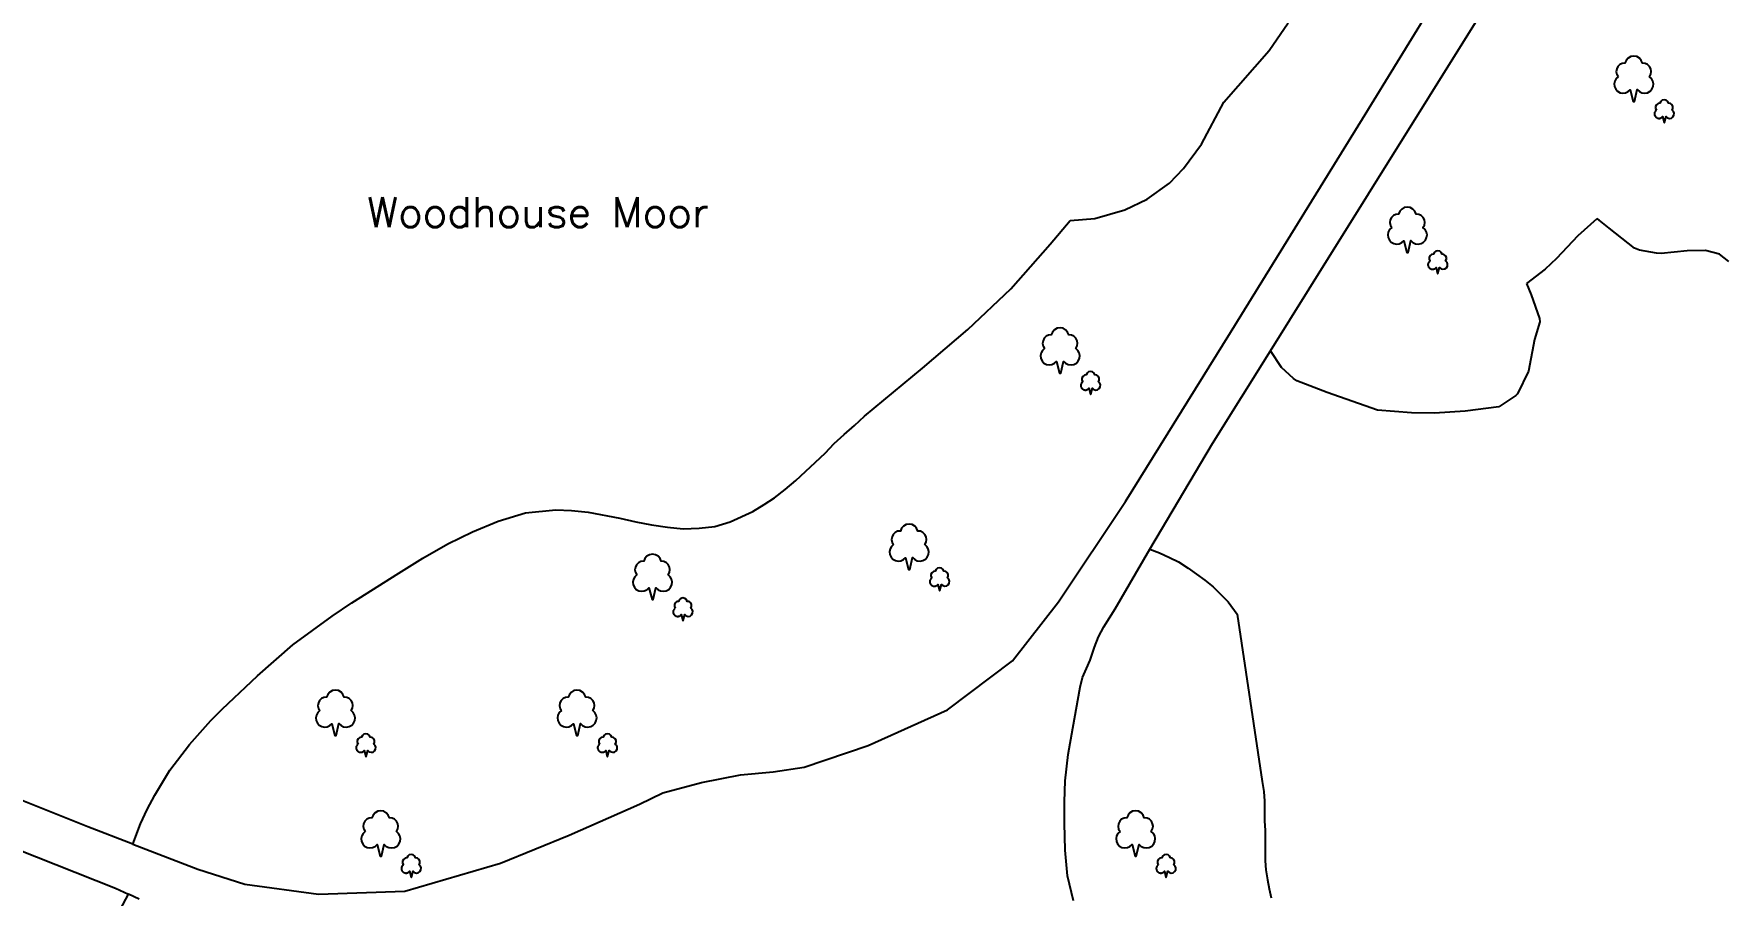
# Model space of a CAD drawing. Extents: x 427500 to 429848, y 434500 to 436505.
# Drawn here: x 429018.2 to 429130.2, y 435141.9 to 435198.9 of the extents above; entities that cross this region are included whole.
import ezdxf

# ---------------------------------------------------------------- set-up
doc = ezdxf.new("R2010")
doc.units = 0
doc.layers.add('LPTIP_Ex_Base', color=8, linetype='Continuous')
doc.styles.add('MtXpl_Romans', font='romans__.ttf')

msp = doc.modelspace()

# ---------------------------------------------------------------- linework, layer by layer
at = {"layer": 'LPTIP_Ex_Base', "color": 251, "true_color": 0x636466}
for p, q in [((429106.2, 435193.3), (429115.15, 435207.9)), ((429102.65, 435182.05), (429114.55, 435201.1)), ((429100, 435197.83), (429101.26, 435199.66)), ((429097.01, 435194.42), (429100, 435197.83)), ((429095.52, 435191.63), (429097.01, 435194.42)), ((429097.45, 435179.15), (429106.2, 435193.3)), ((429094.34, 435190.01), (429095.52, 435191.63)), ((429093.4, 435189.04), (429094.34, 435190.01)), ((429091.92, 435187.98), (429093.4, 435189.04)), ((429088.47, 435186.71), (429090.45, 435187.27)), ((429090.45, 435187.27), (429091.92, 435187.98)), ((429085.5, 435185), (429086.83, 435186.57)), ((429086.83, 435186.57), (429088.47, 435186.71)), ((429121.71, 435186.69), (429120.45, 435185.55)), ((429121.88, 435186.59), (429121.71, 435186.69)), ((429122.54, 435186.07), (429121.88, 435186.59)), ((429082.9, 435182.05), (429085.5, 435185)), ((429120.45, 435185.55), (429119.05, 435184.05)), ((429124.2, 435184.73), (429122.54, 435186.07)), ((429119.05, 435184.05), (429118.3, 435183.35)), ((429124.53, 435184.61), (429124.2, 435184.73)), ((429125.67, 435184.4), (429124.53, 435184.61)), ((429125.98, 435184.39), (429125.67, 435184.4)), ((429127.69, 435184.56), (429125.98, 435184.39)), ((429128.91, 435184.58), (429127.69, 435184.56)), ((429129.83, 435184.35), (429128.91, 435184.58)), ((429130.45, 435183.86), (429129.83, 435184.35)), ((429118.3, 435183.35), (429117.05, 435182.4)), ((429080.05, 435179.35), (429082.9, 435182.05)), ((429100.09, 435177.94), (429102.65, 435182.05)), ((429117.05, 435182.4), (429117.36, 435181.65)), ((429117.36, 435181.65), (429117.92, 435180.07)), ((429117.93, 435179.86), (429117.59, 435178.68)), ((429117.92, 435180.07), (429117.93, 435179.86)), ((429077.05, 435176.8), (429080.05, 435179.35)), ((429090.5, 435167.95), (429097.45, 435179.15)), ((429117.59, 435178.68), (429117.18, 435176.58)), ((429096.25, 435171.8), (429100.09, 435177.94)), ((429100.83, 435176.83), (429100.09, 435177.94)), ((429073.2, 435173.6), (429077.05, 435176.8)), ((429101.63, 435176.11), (429100.83, 435176.83)), ((429101.85, 435175.96), (429101.63, 435176.11)), ((429117.18, 435176.58), (429116.46, 435175.08)), ((429103.85, 435175.18), (429101.85, 435175.96)), ((429107.18, 435174.01), (429103.85, 435175.18)), ((429116.36, 435174.97), (429115.22, 435174.23)), ((429116.46, 435175.08), (429116.36, 435174.97)), ((429109.44, 435173.82), (429107.18, 435174.01)), ((429110.97, 435173.81), (429109.44, 435173.82)), ((429113, 435173.94), (429110.97, 435173.81)), ((429115.22, 435174.23), (429113, 435173.94)), ((429071.85, 435172.4), (429072.55, 435173)), ((429072.55, 435173), (429073.2, 435173.6)), ((429070.6, 435171.15), (429071.2, 435171.8)), ((429071.2, 435171.8), (429071.85, 435172.4)), ((429092.1, 435164.8), (429096.25, 435171.8)), ((429068.65, 435169.35), (429070.6, 435171.15)), ((429067.95, 435168.75), (429068.65, 435169.35)), ((429066.55, 435167.75), (429067.25, 435168.2)), ((429067.25, 435168.2), (429067.95, 435168.75)), ((429048.95, 435166.65), (429050.75, 435167.2)), ((429050.75, 435167.2), (429052.75, 435167.4)), ((429052.75, 435167.4), (429053.8, 435167.35)), ((429053.8, 435167.35), (429054.9, 435167.25)), ((429054.9, 435167.25), (429057, 435166.85)), ((429064.3, 435166.6), (429065.8, 435167.3)), ((429065.8, 435167.3), (429066.55, 435167.75)), ((429086.05, 435161.3), (429090.5, 435167.95)), ((429045.6, 435165.15), (429047.25, 435165.95)), ((429047.25, 435165.95), (429048.95, 435166.65)), ((429057, 435166.85), (429058.05, 435166.6)), ((429058.05, 435166.6), (429059.1, 435166.4)), ((429059.1, 435166.4), (429060.15, 435166.25)), ((429060.15, 435166.25), (429061.2, 435166.15)), ((429061.2, 435166.15), (429062.25, 435166.2)), ((429062.25, 435166.2), (429063.3, 435166.3)), ((429063.3, 435166.3), (429064.3, 435166.6)), ((429043.95, 435164.2), (429045.6, 435165.15)), ((429089.8, 435160.85), (429092.1, 435164.8)), ((429092.1, 435164.8), (429092.75, 435164.55)), ((429042.35, 435163.2), (429043.95, 435164.2)), ((429092.75, 435164.55), (429093.4, 435164.25)), ((429093.4, 435164.25), (429094, 435163.95)), ((429094, 435163.95), (429094.65, 435163.55)), ((429039.25, 435161.25), (429042.35, 435163.2)), ((429094.65, 435163.55), (429095.75, 435162.75)), ((429095.75, 435162.75), (429096.3, 435162.3)), ((429096.3, 435162.3), (429097.3, 435161.3)), ((429035.35, 435158.45), (429037.95, 435160.35)), ((429037.95, 435160.35), (429039.25, 435161.25)), ((429083, 435157.4), (429086.05, 435161.3)), ((429089.05, 435159.65), (429089.8, 435160.85)), ((429097.3, 435161.3), (429097.9, 435160.5)), ((429097.9, 435160.5), (429099.55, 435149.4)), ((429088.7, 435159), (429089.05, 435159.65)), ((429033, 435156.4), (429035.35, 435158.45)), ((429088.3, 435157.9), (429088.45, 435158.3)), ((429088.45, 435158.3), (429088.7, 435159)), ((429078.7, 435154.15), (429083, 435157.4)), ((429087.9, 435156.9), (429088.15, 435157.45)), ((429088.15, 435157.45), (429088.3, 435157.9)), ((429032.2, 435155.65), (429033, 435156.4)), ((429087.5, 435155.65), (429087.65, 435156.3)), ((429087.65, 435156.3), (429087.9, 435156.9)), ((429030.65, 435154.2), (429031.45, 435154.95)), ((429031.45, 435154.95), (429032.2, 435155.65)), ((429087, 435152.95), (429087.5, 435155.65)), ((429029.9, 435153.45), (429030.65, 435154.2)), ((429073.45, 435151.8), (429078.7, 435154.15)), ((429028.5, 435151.85), (429029.9, 435153.45)), ((429086.7, 435151.2), (429087, 435152.95)), ((429027.2, 435150.15), (429028.5, 435151.85)), ((429069.2, 435150.35), (429073.45, 435151.8)), ((429067.15, 435150.05), (429069.2, 435150.35)), ((429086.5, 435149.45), (429086.7, 435151.2)), ((429021.75, 435146.4), (429013.65, 435149.65)), ((429026.2, 435148.5), (429027.2, 435150.15)), ((429059.85, 435148.65), (429062.4, 435149.35)), ((429062.4, 435149.35), (429065, 435149.85)), ((429065, 435149.85), (429067.15, 435150.05)), ((429086.45, 435148.05), (429086.5, 435149.45)), ((429099.55, 435149.4), (429099.65, 435148.75)), ((429025.7, 435147.55), (429026.2, 435148.5)), ((429058.3, 435147.9), (429059.85, 435148.65)), ((429086.45, 435146.65), (429086.45, 435148.05)), ((429099.65, 435148.75), (429099.7, 435148.1)), ((429099.7, 435148.1), (429099.7, 435146.8)), ((429025.25, 435146.6), (429025.7, 435147.55)), ((429053.65, 435145.85), (429058.3, 435147.9)), ((429014.7, 435145.85), (429023.6, 435142.35)), ((429024.75, 435145.25), (429021.75, 435146.4)), ((429024.75, 435145.25), (429025.25, 435146.6)), ((429049.1, 435144), (429053.65, 435145.85)), ((429086.5, 435144.85), (429086.45, 435146.65)), ((429099.7, 435146.8), (429099.75, 435146.15)), ((429099.75, 435146.15), (429099.75, 435144.15)), ((429024.75, 435145.25), (429029.05, 435143.6)), ((429086.65, 435143.15), (429086.5, 435144.85)), ((429029.05, 435143.6), (429032.15, 435142.6)), ((429042.75, 435142.15), (429049.1, 435144)), ((429099.75, 435144.15), (429099.8, 435143.55)), ((429099.8, 435143.55), (429099.9, 435142.9)), ((429032.15, 435142.6), (429037.05, 435141.95)), ((429087.05, 435141.5), (429086.65, 435143.15)), ((429099.9, 435142.9), (429100, 435142.3)), ((429023.6, 435142.35), (429024.45, 435141.95)), ((429023.9, 435140.9), (429024.45, 435141.95)), ((429025.15, 435141.6), (429024.45, 435141.95)), ((429037.05, 435141.95), (429042.75, 435142.15)), ((429100, 435142.3), (429100.15, 435141.7))]:
    msp.add_line(p, q, dxfattribs=at)
for points in [[(429123.13, 435196.1), (429122.99, 435195.97), (429122.9, 435195.81), (429122.87, 435195.62), (429122.89, 435195.44), (429122.97, 435195.27), (429123.09, 435195.13), (429123.26, 435195.04), (429123.44, 435195.01), (429123.62, 435195.03), (429123.79, 435195.11), (429123.93, 435195.23), (429123.93, 435195.23), (429124.13, 435194.46), (429124.21, 435194.46), (429124.39, 435195.24), (429124.39, 435195.24), (429124.53, 435195.11), (429124.7, 435195.03), (429124.89, 435195.01), (429125.07, 435195.04), (429125.24, 435195.13), (429125.36, 435195.27), (429125.44, 435195.44), (429125.47, 435195.63), (429125.43, 435195.81), (429125.34, 435195.97), (429125.2, 435196.1), (429125.29, 435196.26), (429125.32, 435196.44), (429125.29, 435196.61), (429125.21, 435196.78), (429125.08, 435196.9), (429124.92, 435196.98), (429124.74, 435197), (429124.74, 435197), (429124.66, 435197.18), (429124.53, 435197.33), (429124.36, 435197.43), (429124.16, 435197.46), (429123.96, 435197.43), (429123.79, 435197.33), (429123.66, 435197.18), (429123.58, 435197), (429123.4, 435196.98), (429123.24, 435196.9), (429123.11, 435196.77), (429123.03, 435196.61), (429123, 435196.43), (429123.04, 435196.25), (429123.13, 435196.1)], [(429125.66, 435193.89), (429125.65, 435193.88), (429125.63, 435193.86), (429125.62, 435193.85), (429125.61, 435193.84), (429125.6, 435193.82), (429125.59, 435193.81), (429125.58, 435193.79), (429125.57, 435193.78), (429125.56, 435193.76), (429125.55, 435193.74), (429125.54, 435193.72), (429125.54, 435193.71), (429125.54, 435193.69), (429125.53, 435193.67), (429125.53, 435193.65), (429125.53, 435193.63), (429125.53, 435193.61), (429125.54, 435193.59), (429125.54, 435193.58), (429125.54, 435193.56), (429125.55, 435193.54), (429125.56, 435193.52), (429125.57, 435193.51), (429125.57, 435193.49), (429125.58, 435193.47), (429125.59, 435193.46), (429125.61, 435193.44), (429125.62, 435193.43), (429125.63, 435193.42), (429125.65, 435193.41), (429125.66, 435193.4), (429125.68, 435193.39), (429125.69, 435193.38), (429125.71, 435193.37), (429125.73, 435193.36), (429125.75, 435193.35), (429125.76, 435193.35), (429125.78, 435193.35), (429125.8, 435193.34), (429125.82, 435193.34), (429125.84, 435193.34), (429125.86, 435193.34), (429125.88, 435193.34), (429125.89, 435193.35), (429125.91, 435193.35), (429125.93, 435193.36), (429125.95, 435193.36), (429125.96, 435193.37), (429125.98, 435193.38), (429126, 435193.39), (429126.01, 435193.4), (429126.03, 435193.41), (429126.04, 435193.43), (429126.05, 435193.44), (429126.07, 435193.46), (429126.07, 435193.46), (429126.17, 435193.07), (429126.19, 435193.07), (429126.3, 435193.46), (429126.3, 435193.46), (429126.4, 435193.38), (429126.52, 435193.34), (429126.65, 435193.36), (429126.75, 435193.44), (429126.82, 435193.55), (429126.83, 435193.68), (429126.79, 435193.8), (429126.7, 435193.89), (429126.75, 435194), (429126.75, 435194.13), (429126.7, 435194.24), (429126.59, 435194.32), (429126.47, 435194.34), (429126.41, 435194.46), (429126.31, 435194.54), (429126.18, 435194.57), (429126.05, 435194.54), (429125.95, 435194.46), (429125.89, 435194.34), (429125.77, 435194.32), (429125.66, 435194.24), (429125.61, 435194.13), (429125.61, 435194), (429125.66, 435193.89)], [(429108.13, 435186.1), (429107.99, 435185.97), (429107.9, 435185.81), (429107.87, 435185.62), (429107.89, 435185.44), (429107.97, 435185.27), (429108.09, 435185.13), (429108.26, 435185.04), (429108.44, 435185.01), (429108.62, 435185.03), (429108.79, 435185.11), (429108.93, 435185.23), (429108.93, 435185.23), (429109.13, 435184.46), (429109.21, 435184.46), (429109.39, 435185.24), (429109.39, 435185.24), (429109.53, 435185.11), (429109.7, 435185.03), (429109.89, 435185.01), (429110.07, 435185.04), (429110.24, 435185.13), (429110.36, 435185.27), (429110.44, 435185.44), (429110.47, 435185.63), (429110.43, 435185.81), (429110.34, 435185.97), (429110.2, 435186.1), (429110.29, 435186.26), (429110.32, 435186.44), (429110.29, 435186.61), (429110.21, 435186.78), (429110.08, 435186.9), (429109.92, 435186.98), (429109.74, 435187), (429109.74, 435187), (429109.66, 435187.18), (429109.53, 435187.33), (429109.36, 435187.43), (429109.16, 435187.46), (429108.96, 435187.43), (429108.79, 435187.33), (429108.66, 435187.18), (429108.58, 435187), (429108.4, 435186.98), (429108.24, 435186.9), (429108.11, 435186.77), (429108.03, 435186.61), (429108, 435186.43), (429108.04, 435186.25), (429108.13, 435186.1)], [(429110.66, 435183.89), (429110.65, 435183.88), (429110.63, 435183.86), (429110.62, 435183.85), (429110.61, 435183.84), (429110.6, 435183.82), (429110.59, 435183.81), (429110.58, 435183.79), (429110.57, 435183.78), (429110.56, 435183.76), (429110.55, 435183.74), (429110.54, 435183.72), (429110.54, 435183.71), (429110.54, 435183.69), (429110.53, 435183.67), (429110.53, 435183.65), (429110.53, 435183.63), (429110.53, 435183.61), (429110.54, 435183.59), (429110.54, 435183.58), (429110.54, 435183.56), (429110.55, 435183.54), (429110.56, 435183.52), (429110.57, 435183.51), (429110.57, 435183.49), (429110.58, 435183.47), (429110.59, 435183.46), (429110.61, 435183.44), (429110.62, 435183.43), (429110.63, 435183.42), (429110.65, 435183.41), (429110.66, 435183.4), (429110.68, 435183.39), (429110.69, 435183.38), (429110.71, 435183.37), (429110.73, 435183.36), (429110.75, 435183.35), (429110.76, 435183.35), (429110.78, 435183.35), (429110.8, 435183.34), (429110.82, 435183.34), (429110.84, 435183.34), (429110.86, 435183.34), (429110.88, 435183.34), (429110.89, 435183.35), (429110.91, 435183.35), (429110.93, 435183.36), (429110.95, 435183.36), (429110.96, 435183.37), (429110.98, 435183.38), (429111, 435183.39), (429111.01, 435183.4), (429111.03, 435183.41), (429111.04, 435183.43), (429111.05, 435183.44), (429111.07, 435183.46), (429111.07, 435183.46), (429111.17, 435183.07), (429111.19, 435183.07), (429111.3, 435183.46), (429111.3, 435183.46), (429111.4, 435183.38), (429111.52, 435183.34), (429111.65, 435183.36), (429111.75, 435183.44), (429111.82, 435183.55), (429111.83, 435183.68), (429111.79, 435183.8), (429111.7, 435183.89), (429111.75, 435184), (429111.75, 435184.13), (429111.7, 435184.24), (429111.59, 435184.32), (429111.47, 435184.34), (429111.41, 435184.46), (429111.31, 435184.54), (429111.18, 435184.57), (429111.05, 435184.54), (429110.95, 435184.46), (429110.89, 435184.34), (429110.77, 435184.32), (429110.66, 435184.24), (429110.61, 435184.13), (429110.61, 435184), (429110.66, 435183.89)], [(429085.13, 435178.1), (429084.99, 435177.97), (429084.9, 435177.81), (429084.87, 435177.62), (429084.89, 435177.44), (429084.97, 435177.27), (429085.09, 435177.13), (429085.26, 435177.04), (429085.44, 435177.01), (429085.62, 435177.03), (429085.79, 435177.11), (429085.93, 435177.23), (429085.93, 435177.23), (429086.13, 435176.46), (429086.21, 435176.46), (429086.39, 435177.24), (429086.39, 435177.24), (429086.53, 435177.11), (429086.7, 435177.03), (429086.89, 435177.01), (429087.07, 435177.04), (429087.24, 435177.13), (429087.36, 435177.27), (429087.44, 435177.44), (429087.47, 435177.63), (429087.43, 435177.81), (429087.34, 435177.97), (429087.2, 435178.1), (429087.29, 435178.26), (429087.32, 435178.44), (429087.29, 435178.61), (429087.21, 435178.78), (429087.08, 435178.9), (429086.92, 435178.98), (429086.74, 435179), (429086.74, 435179), (429086.66, 435179.18), (429086.53, 435179.33), (429086.36, 435179.43), (429086.16, 435179.46), (429085.96, 435179.43), (429085.79, 435179.33), (429085.66, 435179.18), (429085.58, 435179), (429085.4, 435178.98), (429085.24, 435178.9), (429085.11, 435178.77), (429085.03, 435178.61), (429085, 435178.43), (429085.04, 435178.25), (429085.13, 435178.1)], [(429087.66, 435175.89), (429087.65, 435175.88), (429087.63, 435175.86), (429087.62, 435175.85), (429087.61, 435175.84), (429087.6, 435175.82), (429087.59, 435175.81), (429087.58, 435175.79), (429087.57, 435175.78), (429087.56, 435175.76), (429087.55, 435175.74), (429087.54, 435175.72), (429087.54, 435175.71), (429087.54, 435175.69), (429087.53, 435175.67), (429087.53, 435175.65), (429087.53, 435175.63), (429087.53, 435175.61), (429087.54, 435175.59), (429087.54, 435175.58), (429087.54, 435175.56), (429087.55, 435175.54), (429087.56, 435175.52), (429087.57, 435175.51), (429087.57, 435175.49), (429087.58, 435175.47), (429087.59, 435175.46), (429087.61, 435175.44), (429087.62, 435175.43), (429087.63, 435175.42), (429087.65, 435175.41), (429087.66, 435175.4), (429087.68, 435175.39), (429087.69, 435175.38), (429087.71, 435175.37), (429087.73, 435175.36), (429087.75, 435175.35), (429087.76, 435175.35), (429087.78, 435175.35), (429087.8, 435175.34), (429087.82, 435175.34), (429087.84, 435175.34), (429087.86, 435175.34), (429087.88, 435175.34), (429087.89, 435175.35), (429087.91, 435175.35), (429087.93, 435175.36), (429087.95, 435175.36), (429087.96, 435175.37), (429087.98, 435175.38), (429088, 435175.39), (429088.01, 435175.4), (429088.03, 435175.41), (429088.04, 435175.43), (429088.05, 435175.44), (429088.07, 435175.46), (429088.07, 435175.46), (429088.17, 435175.07), (429088.19, 435175.07), (429088.3, 435175.46), (429088.3, 435175.46), (429088.4, 435175.38), (429088.52, 435175.34), (429088.65, 435175.36), (429088.75, 435175.44), (429088.82, 435175.55), (429088.83, 435175.68), (429088.79, 435175.8), (429088.7, 435175.89), (429088.75, 435176), (429088.75, 435176.13), (429088.7, 435176.24), (429088.59, 435176.32), (429088.47, 435176.34), (429088.41, 435176.46), (429088.31, 435176.54), (429088.18, 435176.57), (429088.05, 435176.54), (429087.95, 435176.46), (429087.89, 435176.34), (429087.77, 435176.32), (429087.66, 435176.24), (429087.61, 435176.13), (429087.61, 435176), (429087.66, 435175.89)], [(429075.13, 435165.1), (429074.99, 435164.97), (429074.9, 435164.81), (429074.87, 435164.62), (429074.89, 435164.44), (429074.97, 435164.27), (429075.09, 435164.13), (429075.26, 435164.04), (429075.44, 435164.01), (429075.62, 435164.03), (429075.79, 435164.11), (429075.93, 435164.23), (429075.93, 435164.23), (429076.13, 435163.46), (429076.21, 435163.46), (429076.39, 435164.24), (429076.39, 435164.24), (429076.53, 435164.11), (429076.7, 435164.03), (429076.89, 435164.01), (429077.07, 435164.04), (429077.24, 435164.13), (429077.36, 435164.27), (429077.44, 435164.44), (429077.47, 435164.63), (429077.43, 435164.81), (429077.34, 435164.97), (429077.2, 435165.1), (429077.29, 435165.26), (429077.32, 435165.44), (429077.29, 435165.61), (429077.21, 435165.78), (429077.08, 435165.9), (429076.92, 435165.98), (429076.74, 435166), (429076.74, 435166), (429076.66, 435166.18), (429076.53, 435166.33), (429076.36, 435166.43), (429076.16, 435166.46), (429075.96, 435166.43), (429075.79, 435166.33), (429075.66, 435166.18), (429075.58, 435166), (429075.4, 435165.98), (429075.24, 435165.9), (429075.11, 435165.77), (429075.03, 435165.61), (429075, 435165.43), (429075.04, 435165.25), (429075.13, 435165.1)], [(429058.13, 435163.1), (429057.99, 435162.97), (429057.9, 435162.81), (429057.87, 435162.62), (429057.89, 435162.44), (429057.97, 435162.27), (429058.09, 435162.13), (429058.26, 435162.04), (429058.44, 435162.01), (429058.62, 435162.03), (429058.79, 435162.11), (429058.93, 435162.23), (429058.93, 435162.23), (429059.13, 435161.46), (429059.21, 435161.46), (429059.39, 435162.24), (429059.39, 435162.24), (429059.53, 435162.11), (429059.7, 435162.03), (429059.89, 435162.01), (429060.07, 435162.04), (429060.24, 435162.13), (429060.36, 435162.27), (429060.44, 435162.44), (429060.47, 435162.63), (429060.43, 435162.81), (429060.34, 435162.97), (429060.2, 435163.1), (429060.29, 435163.26), (429060.32, 435163.44), (429060.29, 435163.61), (429060.21, 435163.78), (429060.08, 435163.9), (429059.92, 435163.98), (429059.74, 435164), (429059.74, 435164), (429059.66, 435164.18), (429059.53, 435164.33), (429059.36, 435164.43), (429059.16, 435164.46), (429058.96, 435164.43), (429058.79, 435164.33), (429058.66, 435164.18), (429058.58, 435164), (429058.4, 435163.98), (429058.24, 435163.9), (429058.11, 435163.77), (429058.03, 435163.61), (429058, 435163.43), (429058.04, 435163.25), (429058.13, 435163.1)], [(429077.66, 435162.89), (429077.65, 435162.88), (429077.63, 435162.86), (429077.62, 435162.85), (429077.61, 435162.84), (429077.6, 435162.82), (429077.59, 435162.81), (429077.58, 435162.79), (429077.57, 435162.78), (429077.56, 435162.76), (429077.55, 435162.74), (429077.54, 435162.72), (429077.54, 435162.71), (429077.54, 435162.69), (429077.53, 435162.67), (429077.53, 435162.65), (429077.53, 435162.63), (429077.53, 435162.61), (429077.54, 435162.59), (429077.54, 435162.58), (429077.54, 435162.56), (429077.55, 435162.54), (429077.56, 435162.52), (429077.57, 435162.51), (429077.57, 435162.49), (429077.58, 435162.47), (429077.59, 435162.46), (429077.61, 435162.44), (429077.62, 435162.43), (429077.63, 435162.42), (429077.65, 435162.41), (429077.66, 435162.4), (429077.68, 435162.39), (429077.69, 435162.38), (429077.71, 435162.37), (429077.73, 435162.36), (429077.75, 435162.35), (429077.76, 435162.35), (429077.78, 435162.35), (429077.8, 435162.34), (429077.82, 435162.34), (429077.84, 435162.34), (429077.86, 435162.34), (429077.88, 435162.34), (429077.89, 435162.35), (429077.91, 435162.35), (429077.93, 435162.36), (429077.95, 435162.36), (429077.96, 435162.37), (429077.98, 435162.38), (429078, 435162.39), (429078.01, 435162.4), (429078.03, 435162.41), (429078.04, 435162.43), (429078.05, 435162.44), (429078.07, 435162.46), (429078.07, 435162.46), (429078.17, 435162.07), (429078.19, 435162.07), (429078.3, 435162.46), (429078.3, 435162.46), (429078.4, 435162.38), (429078.52, 435162.34), (429078.65, 435162.36), (429078.75, 435162.44), (429078.82, 435162.55), (429078.83, 435162.68), (429078.79, 435162.8), (429078.7, 435162.89), (429078.75, 435163), (429078.75, 435163.13), (429078.7, 435163.24), (429078.59, 435163.32), (429078.47, 435163.34), (429078.41, 435163.46), (429078.31, 435163.54), (429078.18, 435163.57), (429078.05, 435163.54), (429077.95, 435163.46), (429077.89, 435163.34), (429077.77, 435163.32), (429077.66, 435163.24), (429077.61, 435163.13), (429077.61, 435163), (429077.66, 435162.89)], [(429060.66, 435160.89), (429060.65, 435160.88), (429060.63, 435160.86), (429060.62, 435160.85), (429060.61, 435160.84), (429060.6, 435160.82), (429060.59, 435160.81), (429060.58, 435160.79), (429060.57, 435160.78), (429060.56, 435160.76), (429060.55, 435160.74), (429060.54, 435160.72), (429060.54, 435160.71), (429060.54, 435160.69), (429060.53, 435160.67), (429060.53, 435160.65), (429060.53, 435160.63), (429060.53, 435160.61), (429060.54, 435160.59), (429060.54, 435160.58), (429060.54, 435160.56), (429060.55, 435160.54), (429060.56, 435160.52), (429060.57, 435160.51), (429060.57, 435160.49), (429060.58, 435160.47), (429060.59, 435160.46), (429060.61, 435160.44), (429060.62, 435160.43), (429060.63, 435160.42), (429060.65, 435160.41), (429060.66, 435160.4), (429060.68, 435160.39), (429060.69, 435160.38), (429060.71, 435160.37), (429060.73, 435160.36), (429060.75, 435160.35), (429060.76, 435160.35), (429060.78, 435160.35), (429060.8, 435160.34), (429060.82, 435160.34), (429060.84, 435160.34), (429060.86, 435160.34), (429060.88, 435160.34), (429060.89, 435160.35), (429060.91, 435160.35), (429060.93, 435160.36), (429060.95, 435160.36), (429060.96, 435160.37), (429060.98, 435160.38), (429061, 435160.39), (429061.01, 435160.4), (429061.03, 435160.41), (429061.04, 435160.43), (429061.05, 435160.44), (429061.07, 435160.46), (429061.07, 435160.46), (429061.17, 435160.07), (429061.19, 435160.07), (429061.3, 435160.46), (429061.3, 435160.46), (429061.4, 435160.38), (429061.52, 435160.34), (429061.65, 435160.36), (429061.75, 435160.44), (429061.82, 435160.55), (429061.83, 435160.68), (429061.79, 435160.8), (429061.7, 435160.89), (429061.75, 435161), (429061.75, 435161.13), (429061.7, 435161.24), (429061.59, 435161.32), (429061.47, 435161.34), (429061.41, 435161.46), (429061.31, 435161.54), (429061.18, 435161.57), (429061.05, 435161.54), (429060.95, 435161.46), (429060.89, 435161.34), (429060.77, 435161.32), (429060.66, 435161.24), (429060.61, 435161.13), (429060.61, 435161), (429060.66, 435160.89)], [(429037.13, 435154.1), (429036.99, 435153.97), (429036.9, 435153.81), (429036.87, 435153.62), (429036.89, 435153.44), (429036.97, 435153.27), (429037.09, 435153.13), (429037.26, 435153.04), (429037.44, 435153.01), (429037.62, 435153.03), (429037.79, 435153.11), (429037.93, 435153.23), (429037.93, 435153.23), (429038.13, 435152.46), (429038.21, 435152.46), (429038.39, 435153.24), (429038.39, 435153.24), (429038.53, 435153.11), (429038.7, 435153.03), (429038.89, 435153.01), (429039.07, 435153.04), (429039.24, 435153.13), (429039.36, 435153.27), (429039.44, 435153.44), (429039.47, 435153.63), (429039.43, 435153.81), (429039.34, 435153.97), (429039.2, 435154.1), (429039.29, 435154.26), (429039.32, 435154.44), (429039.29, 435154.61), (429039.21, 435154.78), (429039.08, 435154.9), (429038.92, 435154.98), (429038.74, 435155), (429038.74, 435155), (429038.66, 435155.18), (429038.53, 435155.33), (429038.36, 435155.43), (429038.16, 435155.46), (429037.96, 435155.43), (429037.79, 435155.33), (429037.66, 435155.18), (429037.58, 435155), (429037.4, 435154.98), (429037.24, 435154.9), (429037.11, 435154.77), (429037.03, 435154.61), (429037, 435154.43), (429037.04, 435154.25), (429037.13, 435154.1)], [(429053.13, 435154.1), (429052.99, 435153.97), (429052.9, 435153.81), (429052.87, 435153.62), (429052.89, 435153.44), (429052.97, 435153.27), (429053.09, 435153.13), (429053.26, 435153.04), (429053.44, 435153.01), (429053.62, 435153.03), (429053.79, 435153.11), (429053.93, 435153.23), (429053.93, 435153.23), (429054.13, 435152.46), (429054.21, 435152.46), (429054.39, 435153.24), (429054.39, 435153.24), (429054.53, 435153.11), (429054.7, 435153.03), (429054.89, 435153.01), (429055.07, 435153.04), (429055.24, 435153.13), (429055.36, 435153.27), (429055.44, 435153.44), (429055.47, 435153.63), (429055.43, 435153.81), (429055.34, 435153.97), (429055.2, 435154.1), (429055.29, 435154.26), (429055.32, 435154.44), (429055.29, 435154.61), (429055.21, 435154.78), (429055.08, 435154.9), (429054.92, 435154.98), (429054.74, 435155), (429054.74, 435155), (429054.66, 435155.18), (429054.53, 435155.33), (429054.36, 435155.43), (429054.16, 435155.46), (429053.96, 435155.43), (429053.79, 435155.33), (429053.66, 435155.18), (429053.58, 435155), (429053.4, 435154.98), (429053.24, 435154.9), (429053.11, 435154.77), (429053.03, 435154.61), (429053, 435154.43), (429053.04, 435154.25), (429053.13, 435154.1)], [(429039.66, 435151.89), (429039.65, 435151.88), (429039.63, 435151.86), (429039.62, 435151.85), (429039.61, 435151.84), (429039.6, 435151.82), (429039.59, 435151.81), (429039.58, 435151.79), (429039.57, 435151.78), (429039.56, 435151.76), (429039.55, 435151.74), (429039.54, 435151.72), (429039.54, 435151.71), (429039.54, 435151.69), (429039.53, 435151.67), (429039.53, 435151.65), (429039.53, 435151.63), (429039.53, 435151.61), (429039.54, 435151.59), (429039.54, 435151.58), (429039.54, 435151.56), (429039.55, 435151.54), (429039.56, 435151.52), (429039.57, 435151.51), (429039.57, 435151.49), (429039.58, 435151.47), (429039.59, 435151.46), (429039.61, 435151.44), (429039.62, 435151.43), (429039.63, 435151.42), (429039.65, 435151.41), (429039.66, 435151.4), (429039.68, 435151.39), (429039.69, 435151.38), (429039.71, 435151.37), (429039.73, 435151.36), (429039.75, 435151.35), (429039.76, 435151.35), (429039.78, 435151.35), (429039.8, 435151.34), (429039.82, 435151.34), (429039.84, 435151.34), (429039.86, 435151.34), (429039.88, 435151.34), (429039.89, 435151.35), (429039.91, 435151.35), (429039.93, 435151.36), (429039.95, 435151.36), (429039.96, 435151.37), (429039.98, 435151.38), (429040, 435151.39), (429040.01, 435151.4), (429040.03, 435151.41), (429040.04, 435151.43), (429040.05, 435151.44), (429040.07, 435151.46), (429040.07, 435151.46), (429040.17, 435151.07), (429040.19, 435151.07), (429040.3, 435151.46), (429040.3, 435151.46), (429040.4, 435151.38), (429040.52, 435151.34), (429040.65, 435151.36), (429040.75, 435151.44), (429040.82, 435151.55), (429040.83, 435151.68), (429040.79, 435151.8), (429040.7, 435151.89), (429040.75, 435152), (429040.75, 435152.13), (429040.7, 435152.24), (429040.59, 435152.32), (429040.47, 435152.34), (429040.41, 435152.46), (429040.31, 435152.54), (429040.18, 435152.57), (429040.05, 435152.54), (429039.95, 435152.46), (429039.89, 435152.34), (429039.77, 435152.32), (429039.66, 435152.24), (429039.61, 435152.13), (429039.61, 435152), (429039.66, 435151.89)], [(429055.66, 435151.89), (429055.65, 435151.88), (429055.63, 435151.86), (429055.62, 435151.85), (429055.61, 435151.84), (429055.6, 435151.82), (429055.59, 435151.81), (429055.58, 435151.79), (429055.57, 435151.78), (429055.56, 435151.76), (429055.55, 435151.74), (429055.54, 435151.72), (429055.54, 435151.71), (429055.54, 435151.69), (429055.53, 435151.67), (429055.53, 435151.65), (429055.53, 435151.63), (429055.53, 435151.61), (429055.54, 435151.59), (429055.54, 435151.58), (429055.54, 435151.56), (429055.55, 435151.54), (429055.56, 435151.52), (429055.57, 435151.51), (429055.57, 435151.49), (429055.58, 435151.47), (429055.59, 435151.46), (429055.61, 435151.44), (429055.62, 435151.43), (429055.63, 435151.42), (429055.65, 435151.41), (429055.66, 435151.4), (429055.68, 435151.39), (429055.69, 435151.38), (429055.71, 435151.37), (429055.73, 435151.36), (429055.75, 435151.35), (429055.76, 435151.35), (429055.78, 435151.35), (429055.8, 435151.34), (429055.82, 435151.34), (429055.84, 435151.34), (429055.86, 435151.34), (429055.88, 435151.34), (429055.89, 435151.35), (429055.91, 435151.35), (429055.93, 435151.36), (429055.95, 435151.36), (429055.96, 435151.37), (429055.98, 435151.38), (429056, 435151.39), (429056.01, 435151.4), (429056.03, 435151.41), (429056.04, 435151.43), (429056.05, 435151.44), (429056.07, 435151.46), (429056.07, 435151.46), (429056.17, 435151.07), (429056.19, 435151.07), (429056.3, 435151.46), (429056.3, 435151.46), (429056.4, 435151.38), (429056.52, 435151.34), (429056.65, 435151.36), (429056.75, 435151.44), (429056.82, 435151.55), (429056.83, 435151.68), (429056.79, 435151.8), (429056.7, 435151.89), (429056.75, 435152), (429056.75, 435152.13), (429056.7, 435152.24), (429056.59, 435152.32), (429056.47, 435152.34), (429056.41, 435152.46), (429056.31, 435152.54), (429056.18, 435152.57), (429056.05, 435152.54), (429055.95, 435152.46), (429055.89, 435152.34), (429055.77, 435152.32), (429055.66, 435152.24), (429055.61, 435152.13), (429055.61, 435152), (429055.66, 435151.89)], [(429040.13, 435146.1), (429039.99, 435145.97), (429039.9, 435145.81), (429039.87, 435145.62), (429039.89, 435145.44), (429039.97, 435145.27), (429040.09, 435145.13), (429040.26, 435145.04), (429040.44, 435145.01), (429040.62, 435145.03), (429040.79, 435145.11), (429040.93, 435145.23), (429040.93, 435145.23), (429041.13, 435144.46), (429041.21, 435144.46), (429041.39, 435145.24), (429041.39, 435145.24), (429041.53, 435145.11), (429041.7, 435145.03), (429041.89, 435145.01), (429042.07, 435145.04), (429042.24, 435145.13), (429042.36, 435145.27), (429042.44, 435145.44), (429042.47, 435145.63), (429042.43, 435145.81), (429042.34, 435145.97), (429042.2, 435146.1), (429042.29, 435146.26), (429042.32, 435146.44), (429042.29, 435146.61), (429042.21, 435146.78), (429042.08, 435146.9), (429041.92, 435146.98), (429041.74, 435147), (429041.74, 435147), (429041.66, 435147.18), (429041.53, 435147.33), (429041.36, 435147.43), (429041.16, 435147.46), (429040.96, 435147.43), (429040.79, 435147.33), (429040.66, 435147.18), (429040.58, 435147), (429040.4, 435146.98), (429040.24, 435146.9), (429040.11, 435146.77), (429040.03, 435146.61), (429040, 435146.43), (429040.04, 435146.25), (429040.13, 435146.1)], [(429090.13, 435146.1), (429089.99, 435145.97), (429089.9, 435145.81), (429089.87, 435145.62), (429089.89, 435145.44), (429089.97, 435145.27), (429090.09, 435145.13), (429090.26, 435145.04), (429090.44, 435145.01), (429090.62, 435145.03), (429090.79, 435145.11), (429090.93, 435145.23), (429090.93, 435145.23), (429091.13, 435144.46), (429091.21, 435144.46), (429091.39, 435145.24), (429091.39, 435145.24), (429091.53, 435145.11), (429091.7, 435145.03), (429091.89, 435145.01), (429092.07, 435145.04), (429092.24, 435145.13), (429092.36, 435145.27), (429092.44, 435145.44), (429092.47, 435145.63), (429092.43, 435145.81), (429092.34, 435145.97), (429092.2, 435146.1), (429092.29, 435146.26), (429092.32, 435146.44), (429092.29, 435146.61), (429092.21, 435146.78), (429092.08, 435146.9), (429091.92, 435146.98), (429091.74, 435147), (429091.74, 435147), (429091.66, 435147.18), (429091.53, 435147.33), (429091.36, 435147.43), (429091.16, 435147.46), (429090.96, 435147.43), (429090.79, 435147.33), (429090.66, 435147.18), (429090.58, 435147), (429090.4, 435146.98), (429090.24, 435146.9), (429090.11, 435146.77), (429090.03, 435146.61), (429090, 435146.43), (429090.04, 435146.25), (429090.13, 435146.1)], [(429042.66, 435143.89), (429042.65, 435143.88), (429042.63, 435143.86), (429042.62, 435143.85), (429042.61, 435143.84), (429042.6, 435143.82), (429042.59, 435143.81), (429042.58, 435143.79), (429042.57, 435143.78), (429042.56, 435143.76), (429042.55, 435143.74), (429042.54, 435143.72), (429042.54, 435143.71), (429042.54, 435143.69), (429042.53, 435143.67), (429042.53, 435143.65), (429042.53, 435143.63), (429042.53, 435143.61), (429042.54, 435143.59), (429042.54, 435143.58), (429042.54, 435143.56), (429042.55, 435143.54), (429042.56, 435143.52), (429042.57, 435143.51), (429042.57, 435143.49), (429042.58, 435143.47), (429042.59, 435143.46), (429042.61, 435143.44), (429042.62, 435143.43), (429042.63, 435143.42), (429042.65, 435143.41), (429042.66, 435143.4), (429042.68, 435143.39), (429042.69, 435143.38), (429042.71, 435143.37), (429042.73, 435143.36), (429042.75, 435143.35), (429042.76, 435143.35), (429042.78, 435143.35), (429042.8, 435143.34), (429042.82, 435143.34), (429042.84, 435143.34), (429042.86, 435143.34), (429042.88, 435143.34), (429042.89, 435143.35), (429042.91, 435143.35), (429042.93, 435143.36), (429042.95, 435143.36), (429042.96, 435143.37), (429042.98, 435143.38), (429043, 435143.39), (429043.01, 435143.4), (429043.03, 435143.41), (429043.04, 435143.43), (429043.05, 435143.44), (429043.07, 435143.46), (429043.07, 435143.46), (429043.17, 435143.07), (429043.19, 435143.07), (429043.3, 435143.46), (429043.3, 435143.46), (429043.4, 435143.38), (429043.52, 435143.34), (429043.65, 435143.36), (429043.75, 435143.44), (429043.82, 435143.55), (429043.83, 435143.68), (429043.79, 435143.8), (429043.7, 435143.89), (429043.75, 435144), (429043.75, 435144.13), (429043.7, 435144.24), (429043.59, 435144.32), (429043.47, 435144.34), (429043.41, 435144.46), (429043.31, 435144.54), (429043.18, 435144.57), (429043.05, 435144.54), (429042.95, 435144.46), (429042.89, 435144.34), (429042.77, 435144.32), (429042.66, 435144.24), (429042.61, 435144.13), (429042.61, 435144), (429042.66, 435143.89)], [(429092.66, 435143.89), (429092.65, 435143.88), (429092.63, 435143.86), (429092.62, 435143.85), (429092.61, 435143.84), (429092.6, 435143.82), (429092.59, 435143.81), (429092.58, 435143.79), (429092.57, 435143.78), (429092.56, 435143.76), (429092.55, 435143.74), (429092.54, 435143.72), (429092.54, 435143.71), (429092.54, 435143.69), (429092.53, 435143.67), (429092.53, 435143.65), (429092.53, 435143.63), (429092.53, 435143.61), (429092.54, 435143.59), (429092.54, 435143.58), (429092.54, 435143.56), (429092.55, 435143.54), (429092.56, 435143.52), (429092.57, 435143.51), (429092.57, 435143.49), (429092.58, 435143.47), (429092.59, 435143.46), (429092.61, 435143.44), (429092.62, 435143.43), (429092.63, 435143.42), (429092.65, 435143.41), (429092.66, 435143.4), (429092.68, 435143.39), (429092.69, 435143.38), (429092.71, 435143.37), (429092.73, 435143.36), (429092.75, 435143.35), (429092.76, 435143.35), (429092.78, 435143.35), (429092.8, 435143.34), (429092.82, 435143.34), (429092.84, 435143.34), (429092.86, 435143.34), (429092.88, 435143.34), (429092.89, 435143.35), (429092.91, 435143.35), (429092.93, 435143.36), (429092.95, 435143.36), (429092.96, 435143.37), (429092.98, 435143.38), (429093, 435143.39), (429093.01, 435143.4), (429093.03, 435143.41), (429093.04, 435143.43), (429093.05, 435143.44), (429093.07, 435143.46), (429093.07, 435143.46), (429093.17, 435143.07), (429093.19, 435143.07), (429093.3, 435143.46), (429093.3, 435143.46), (429093.4, 435143.38), (429093.52, 435143.34), (429093.65, 435143.36), (429093.75, 435143.44), (429093.82, 435143.55), (429093.83, 435143.68), (429093.79, 435143.8), (429093.7, 435143.89), (429093.75, 435144), (429093.75, 435144.13), (429093.7, 435144.24), (429093.59, 435144.32), (429093.47, 435144.34), (429093.41, 435144.46), (429093.31, 435144.54), (429093.18, 435144.57), (429093.05, 435144.54), (429092.95, 435144.46), (429092.89, 435144.34), (429092.77, 435144.32), (429092.66, 435144.24), (429092.61, 435144.13), (429092.61, 435144), (429092.66, 435143.89)]]:
    msp.add_lwpolyline(points, dxfattribs=at)

# ---------------------------------------------------------------- texts
at = {"layer": 'LPTIP_Ex_Base', "color": 251, "true_color": 0x636466, "style": 'MtXpl_Romans'}
msp.add_text('Woodhouse Moor', height=2, dxfattribs=at).set_placement((429040.26, 435186.12))

doc.saveas('drawing.dxf')
